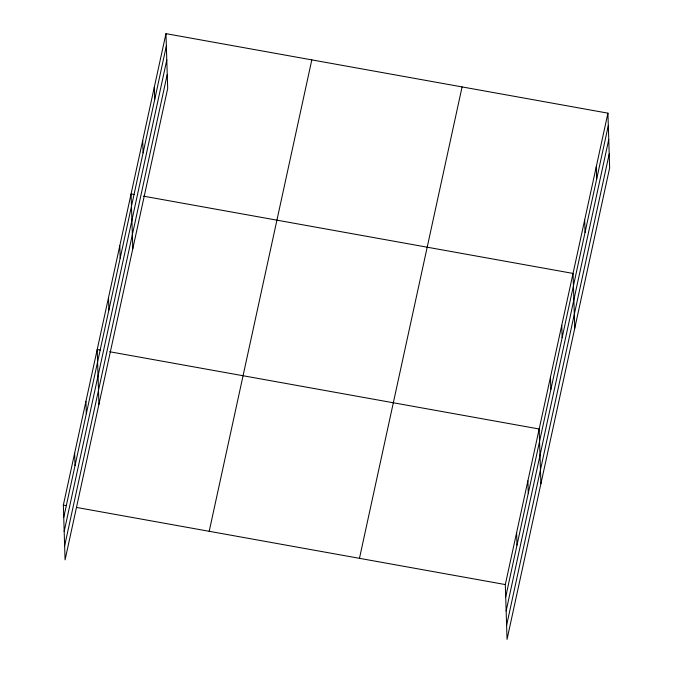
<?xml version="1.0" encoding="UTF-8"?>
<svg xmlns="http://www.w3.org/2000/svg" width="673" height="673" viewBox="0 0 673 673"><rect width="100%" height="100%" fill="white"/><g stroke="black" fill="none" stroke-linecap="round" stroke-linejoin="round"><path stroke-width="1.01" d="M165.962 33.65L167.686 88.432L65.071 559.843L63.355 505.07L165.962 33.65L607.929 113.157L609.645 167.93L507.038 639.35L505.314 584.568L607.929 113.157M63.742 517.436L166.349 46.016M64.179 531.434L166.795 60.015M64.633 545.853L167.241 74.434M209.202 531.3L311.809 59.889M359.466 558.338L462.082 86.918M505.709 596.943L608.316 125.523M506.146 610.933L608.754 139.521M506.601 625.352L609.208 153.94M134.179 194.489L131.075 193.933L132.8 248.707M143.484 196.163L573.043 273.431L574.759 328.214M100.319 350.061L97.215 349.497L98.931 404.28M109.623 351.735L539.174 429.004L540.899 483.786M63.355 505.07L66.459 505.625M76.798 507.484L505.314 584.568M596.295 166.584L596.69 178.951M584.669 220.012L585.056 232.378M561.753 325.295L562.14 337.661M550.464 377.149L550.851 389.516M527.893 480.859L528.28 493.225M516.603 532.713L516.99 545.08M154.336 87.078L154.723 99.444M142.701 140.506L143.097 152.872M119.786 245.788L120.173 258.154M108.504 297.643L108.891 310.009M85.925 401.352L86.312 413.727M74.636 453.207L75.031 465.581"/></g></svg>
